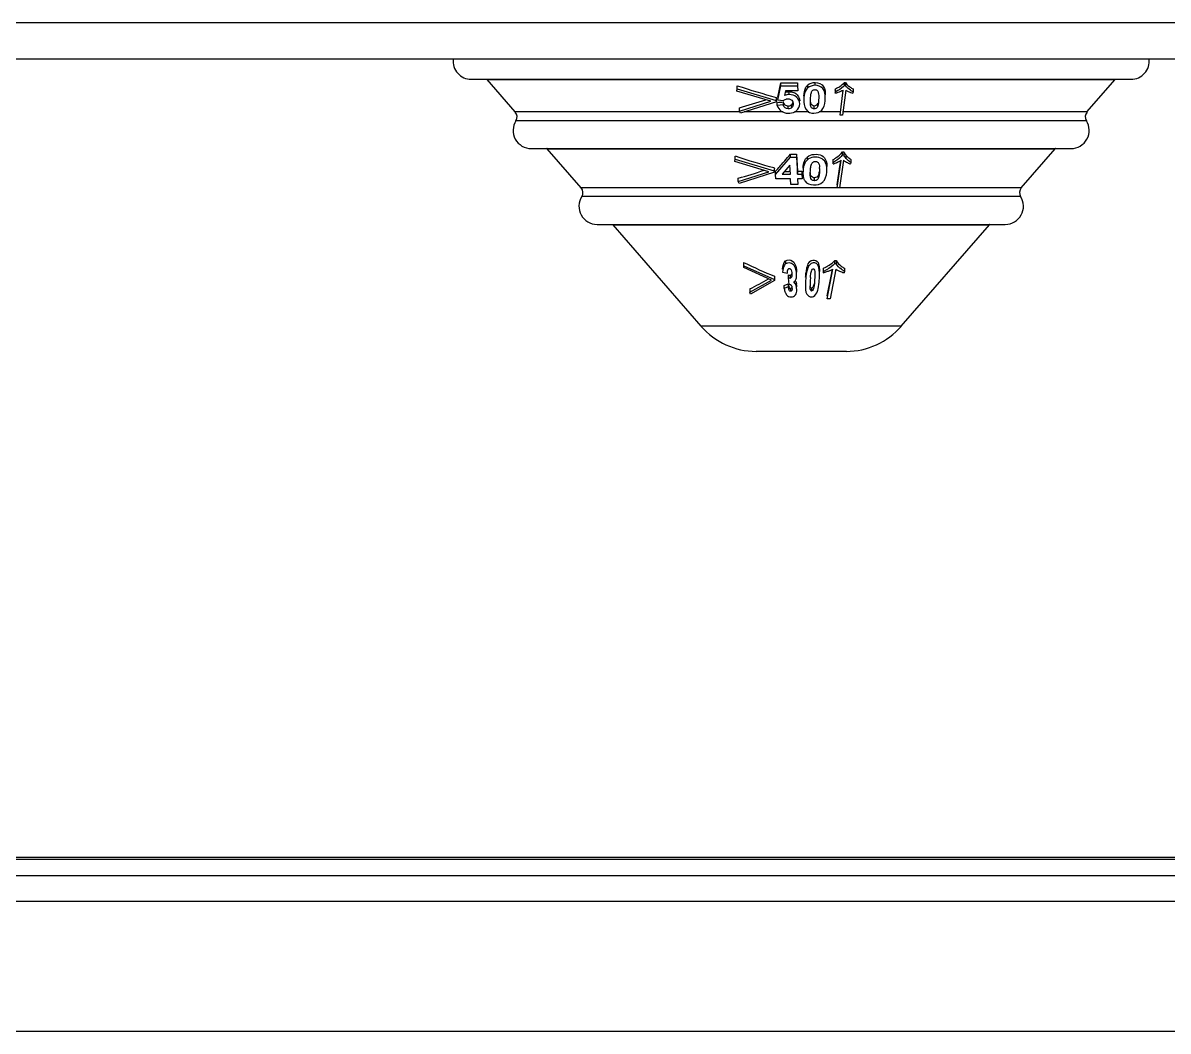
# Model space of a CAD drawing. Header units: millimetres. Extents: x 10297564 to 11610295, y -9287743 to -8409454.
# Drawn here: x 10473625 to 10475208, y -9099743 to -9098348 of the extents above; entities that cross this region are included whole.
import ezdxf

# ---------------------------------------------------------------- set-up
doc = ezdxf.new("R2010")
doc.units = ezdxf.units.MM
doc.header["$LTSCALE"] = 100
doc.layers.add('-0', color=7, linetype='Continuous')

# ---------------------------------------------------------------- blocks, each defined once
blk = doc.blocks.new('인버터 외형도')
at = {"layer": '-0', "linetype": 'Continuous'}
for p, q in [((81005.1, 37382.1), (77972.8, 37382.1)), ((81005.1, 37344.5), (77972.8, 37344.5)), ((78828.1, 37323.6), (79512.3, 37323.6)), ((78873.8, 37289.7), (78844.7, 37323.3)), ((78844.7, 37323.3), (79495.8, 37323.3)), ((79466.6, 37289.7), (79495.8, 37323.3)), ((79103.5, 37314.7), (79103.5, 37313.6)), ((79103.5, 37311.4), (79104, 37313.6)), ((79138.9, 37300.9), (79103.5, 37311.4)), ((79104, 37313.6), (79104, 37317)), ((79104, 37313.6), (79144.3, 37301.5)), ((79146.1, 37305.1), (79149, 37320)), ((79146.1, 37302), (79149, 37316.9)), ((79149, 37316.9), (79149, 37320)), ((79149, 37316.9), (79166.4, 37316.9)), ((79154.1, 37311.8), (79153.1, 37306.9)), ((79166.6, 37311.8), (79154.1, 37311.8)), ((79157.7, 37307.8), (79157.7, 37310.8)), ((79166.4, 37320), (79166.4, 37316.9)), ((79166.4, 37316.9), (79166.6, 37311.8)), ((79176.8, 37317.5), (79176.8, 37314.5)), ((79184.7, 37317.4), (79184.7, 37320.4)), ((79205.6, 37312.4), (79205.8, 37313.6)), ((79205.8, 37310.5), (79205.8, 37313.6)), ((79210.7, 37286.5), (79213.8, 37312.5)), ((79216.4, 37312.5), (79213.2, 37286.5)), ((79215, 37317.3), (79215, 37320.3)), ((79215, 37320.3), (79216.2, 37320.3)), ((79215, 37317.3), (79216.2, 37317.3)), ((79216.2, 37320.3), (79216.2, 37317.3)), ((79224, 37313.6), (79224, 37310.5)), ((79106.2, 37290.7), (79138.9, 37300.9)), ((79144.5, 37300.4), (79107.3, 37288.5)), ((79144.3, 37304.9), (79144.3, 37301.5)), ((79144.3, 37304.9), (79144.5, 37303.7)), ((79144.3, 37301.5), (79144.5, 37300.4)), ((79144.5, 37300.4), (79144.5, 37301.5)), ((79145.5, 37296.5), (79145.5, 37299.7)), ((79146.1, 37305.1), (79146.1, 37303.7)), ((79151.4, 37301.4), (79146.1, 37302)), ((79151.6, 37300.2), (79151.6, 37297.1)), ((79173, 37303), (79173, 37301.5)), ((79187.4, 37295.8), (79187.4, 37298.8)), ((79205.6, 37310.5), (79205.6, 37309.3)), ((79205.6, 37309.3), (79205.8, 37310.5)), ((79224, 37310.5), (79223.8, 37309.3)), ((79106.7, 37289.7), (78873.8, 37289.7)), ((79106.2, 37290.7), (79106.2, 37294)), ((79107.3, 37288.5), (79106.2, 37290.7)), ((79151.7, 37289.7), (79111, 37289.7)), ((79151.6, 37297.1), (79145.5, 37296.5)), ((79156.9, 37292.9), (79156.9, 37295.9)), ((79160.5, 37294.3), (79160.5, 37297.3)), ((79178.3, 37289.7), (79163.2, 37289.7)), ((79183.7, 37292.9), (79183.7, 37295.9)), ((79210.7, 37289.7), (79189, 37289.7)), ((79466.6, 37289.7), (79213.2, 37289.7)), ((79466, 37280.7), (78874.5, 37280.7)), ((79213.2, 37286.5), (79210.7, 37286.5)), ((78890.3, 37251.8), (79450.1, 37251.8)), ((78942, 37211), (78906.9, 37251.5)), ((78906.9, 37251.5), (79433.6, 37251.5)), ((79398.4, 37211), (79433.6, 37251.5)), ((79101.3, 37238.4), (79101.7, 37240.6)), ((79101.7, 37240.6), (79101.7, 37244)), ((79101.7, 37240.6), (79142.2, 37228.5)), ((79143.7, 37225), (79159.1, 37243)), ((79159.1, 37243), (79159.1, 37246.1)), ((79159.1, 37243), (79165.5, 37243)), ((79165.5, 37246.1), (79165.5, 37243)), ((79165.5, 37246.1), (79166.3, 37228.2)), ((79165.5, 37243), (79166.3, 37225.1)), ((79176.5, 37243), (79176.5, 37239.9)), ((79203.5, 37237.3), (79203.5, 37240.4)), ((79207.5, 37211), (79211.7, 37239.6)), ((79214.2, 37239.6), (79210.1, 37211)), ((79213.1, 37245.3), (79213.1, 37248.3)), ((79213.1, 37245.3), (79214.3, 37245.3)), ((79213.8, 37248.3), (79214.3, 37248.3)), ((79214.3, 37248.3), (79214.3, 37245.3)), ((79216.8, 37241.6), (79216.8, 37244.6)), ((79221.7, 37240.4), (79221.7, 37237.3)), ((79136.8, 37227.8), (79101.3, 37238.4)), ((79104.8, 37217.6), (79136.8, 37227.8)), ((79142.2, 37231.9), (79142.2, 37228.5)), ((79142.2, 37231.9), (79142.4, 37230.8)), ((79142.2, 37228.5), (79142.4, 37227.3)), ((79142.4, 37227.3), (79142.4, 37228.2)), ((79143.7, 37225), (79143.7, 37228.2)), ((79158.5, 37234.5), (79150.4, 37225.1)), ((79158, 37228.1), (79157.5, 37228.1)), ((79159, 37225.1), (79158.5, 37234.5)), ((79166.3, 37225.1), (79166.3, 37228.2)), ((79171, 37228.3), (79171, 37225.1)), ((79172.2, 37228.4), (79172.1, 37226.6)), ((79203.3, 37235.8), (79203.5, 37237.3)), ((79207.5, 37214), (79210.3, 37233.1)), ((79210.3, 37233.1), (79210.9, 37237.1)), ((79210.9, 37237.1), (79211.2, 37239.3)), ((79221.7, 37237.3), (79221.5, 37235.8)), ((79104.8, 37217.6), (79104.8, 37221.1)), ((79106, 37215.4), (79104.8, 37217.6)), ((79142.4, 37227.3), (79106, 37215.4)), ((79143.9, 37220.2), (79143.7, 37225)), ((79159.2, 37220.2), (79143.9, 37220.2)), ((79150.4, 37225.1), (79159, 37225.1)), ((79159.4, 37214.4), (79159.2, 37220.2)), ((79166.3, 37225.1), (79171, 37225.1)), ((79166.5, 37220.2), (79166.8, 37214.4)), ((79171.2, 37220.2), (79166.5, 37220.2)), ((79171, 37225.1), (79171.2, 37220.2)), ((79184, 37218.4), (79184, 37221.4)), ((79188.1, 37221.3), (79188.1, 37224.3)), ((79207.5, 37211), (78942, 37211)), ((79166.8, 37214.4), (79159.4, 37214.4)), ((79210.1, 37211), (79207.5, 37211)), ((79398.4, 37211), (79210.1, 37211)), ((79397.8, 37202), (78942.7, 37202)), ((78958.6, 37173.1), (79381.9, 37173.1)), ((79066.5, 37067.4), (78975.1, 37172.8)), ((78975.1, 37172.8), (79365.4, 37172.8)), ((79274, 37067.4), (79365.4, 37172.8)), ((79110.6, 37128.4), (79110.6, 37133.6)), ((79154.1, 37135.2), (79154.1, 37132.1)), ((79205, 37132.4), (79205, 37135.5)), ((79205.9, 37135.5), (79206.4, 37135.5)), ((79206.4, 37135.5), (79206.4, 37132.4)), ((79110.6, 37130.2), (79142.5, 37115.9)), ((79139.3, 37115.3), (79110.6, 37128.4)), ((79151, 37123.6), (79155.9, 37122.4)), ((79157.1, 37117.7), (79157.1, 37120.7)), ((79160, 37121.1), (79160.2, 37121.5)), ((79160.2, 37121.5), (79160.2, 37120.7)), ((79175.7, 37122.6), (79175.7, 37125.7)), ((79177, 37130.9), (79177, 37127.8)), ((79193.2, 37123), (79193.5, 37124.4)), ((79193.5, 37124.4), (79193.5, 37127.7)), ((79197.3, 37095.8), (79203.2, 37126.7)), ((79206.2, 37126.7), (79200.3, 37095.8)), ((79201.2, 37119.5), (79202.6, 37126.5)), ((79205, 37132.4), (79206.4, 37132.4)), ((79215, 37124.4), (79214.8, 37122.9)), ((79215, 37127.6), (79215, 37124.4)), ((79116.9, 37102.7), (79139.3, 37115.3)), ((79142.7, 37115), (79117.8, 37100.7)), ((79142.5, 37119.3), (79142.7, 37118.4)), ((79142.5, 37119.3), (79142.5, 37115.9)), ((79142.5, 37115.9), (79142.7, 37115)), ((79142.7, 37115.3), (79142.7, 37115)), ((79152.5, 37109.8), (79156.9, 37111.3)), ((79152.5, 37106.7), (79152.5, 37109.8)), ((79156.9, 37111.3), (79156.9, 37108.3)), ((79157.8, 37110.8), (79157.1, 37117.7)), ((79158.1, 37120.3), (79158.7, 37120.2)), ((79158.7, 37120.2), (79158.7, 37117.1)), ((79197.3, 37098.9), (79201.2, 37119.5)), ((79116.9, 37106.2), (79116.9, 37102.7)), ((79117.8, 37100.7), (79116.9, 37102.7)), ((79156.9, 37108.3), (79152.5, 37106.7)), ((79157.8, 37104.7), (79157.8, 37107.8)), ((79158.4, 37107), (79158.8, 37106.8)), ((79158.8, 37106.8), (79159.3, 37106.7)), ((79159.3, 37106.7), (79159.3, 37103.7)), ((79160.3, 37107.3), (79160.5, 37107.6)), ((79181.1, 37107), (79181.1, 37104)), ((79200.3, 37095.8), (79197.3, 37095.8)), ((79274, 37067.4), (79066.5, 37067.4)), ((79217.1, 37041.4), (79123.4, 37041.4)), ((77672.9, 36516.8), (80261.3, 36516.8)), ((77680.4, 36514.6), (80223.7, 36514.6)), ((77680.4, 36497.7), (80223.7, 36497.7)), ((77680.4, 36471.1), (80223.7, 36471.1)), ((77680.4, 36336.2), (80223.7, 36336.2))]:
    blk.add_line(p, q, dxfattribs=at)
for points in [[(79213.1, 37248.3), (79213.3, 37248.3), (79213.6, 37248.3), (79213.8, 37248.3)], [(79205, 37135.5), (79205.3, 37135.5), (79205.6, 37135.4), (79205.9, 37135.5)], [(79157.1, 37120.7), (79157.6, 37120.5), (79158.1, 37120.3)], [(79159.5, 37120.4), (79159.8, 37120.7), (79160, 37121.1)], [(79158.7, 37120.2), (79159.1, 37120.2), (79159.5, 37120.4)], [(79157.8, 37107.8), (79158.1, 37107.4), (79158.4, 37107)], [(79159.3, 37106.7), (79159.7, 37106.8), (79160, 37107), (79160.3, 37107.3)]]:
    blk.add_lwpolyline(points, dxfattribs=at)
for centre, radius, start, end in [((78828.1, 37342.4), 18.8, 173.4091, 270), ((79512.3, 37342.4), 18.8, 270, 6.5909), ((78839, 37318.4), 7.52, 40.9144, 44.0227), ((79501.5, 37318.4), 7.52, 135.9773, 139.0856), ((79167.4, 37382), 81.1, 298.2023, 298.7495), ((79183, 37358.6), 50.4, 300.0296, 302.923), ((79193.1, 37354.4), 46.8, 289.2958, 292.8925), ((79195, 37349.8), 41.8, 292.8941, 296.7336), ((79207.1, 37301.6), 34.1, 174.7081, 177.7905), ((79204.1, 37301.5), 31.1, 179.959, 182.6985), ((79191.1, 37360.2), 53, 285.9497, 289.2955), ((79240.5, 37364.3), 57.5, 251.9029, 253.1356), ((78868.1, 37284.7), 7.52, 327.5159, 40.9144), ((79159, 37298.6), 9.89, 298.9092, 309.8874), ((79472.3, 37284.7), 7.52, 139.0856, 212.4841), ((78890.3, 37270.6), 18.8, 147.5159, 270), ((79450.1, 37270.6), 18.8, 270, 32.4841), ((78901.2, 37246.6), 7.52, 40.9144, 44.0227), ((79439.3, 37246.6), 7.52, 135.9773, 139.0856), ((79159, 37312.2), 84.5, 301.7819, 303.14), ((79168.8, 37297.1), 66.5, 303.149, 304.5853), ((79253.7, 37283.8), 53.9, 231.4388, 233.6002), ((78984.8, 37661.7), 456.7, 285.2393, 288.7662), ((78852.4, 37484.3), 387.9, 318.6816, 318.8369), ((78804.9, 37525.8), 450.9, 318.8363, 318.95), ((79155.8, 37447.3), 219.3, 269.2645, 269.8203), ((79157.2, 37915.3), 687.2, 269.8274, 270.0248), ((79203.8, 37226.8), 31.7, 174.6995, 177.0936), ((79157.6, 37231.2), 31.6, 359.9415, 1.9317), ((79147.3, 37325.5), 104.6, 302.5205, 302.9156), ((79237, 37277.8), 44.8, 247.7818, 249.7637), ((79201.1, 37226.6), 29, 179.9614, 182.4681), ((78936.4, 37206), 7.52, 327.5159, 40.9144), ((79404.1, 37206), 7.52, 139.0856, 212.4841), ((78958.6, 37191.9), 18.8, 147.5159, 270), ((79381.9, 37191.9), 18.8, 270, 32.4841), ((78969.4, 37167.9), 7.52, 40.9144, 44.0227), ((79371.1, 37167.9), 7.52, 135.9773, 139.0856), ((79145.9, 37121.1), 14.8, 0.0181, 1.912), ((79234.7, 37115.4), 59.9, 170.0669, 172.3269), ((79234.4, 37112.4), 59.6, 170.086, 171.8684), ((79175.2, 37186.6), 66.1, 285.758, 288.995), ((79160.8, 37195), 74.8, 295.8916, 298.5138), ((79144.5, 37218.5), 106, 297.5021, 297.8213), ((79177.5, 37180), 59.1, 288.9957, 292.4488), ((79179.8, 37174.6), 53.2, 292.4506, 296.1082), ((79234, 37184.5), 64.5, 251.5534, 252.6864), ((79150.2, 37108.3), 15.5, 0.0322, 10.7371), ((79147, 37120.4), 18.5, 356.5279, 0.0305), ((79260.1, 37108.8), 80.7, 177.3337, 178.6042), ((79234.3, 37109.4), 54.9, 178.6151, 179.9587), ((79300.3, 37107), 120.9, 176.5979, 177.3581), ((79321.1, 37105.8), 141.8, 176.0267, 176.6107), ((79306.5, 37106.9), 127.1, 174.9324, 176.0573), ((79153.2, 37106.5), 7.56, 2.425, 8.5423), ((79153.4, 37106.5), 7.41, 0.0079, 2.4323), ((79123.4, 37116.6), 75.2, 220.9144, 270), ((79217.1, 37116.6), 75.2, 270, 319.0856)]:
    blk.add_arc(centre, radius, start, end, dxfattribs=at)
for centre, major_axis, ratio, start_param, end_param in [((78468.6, 39267.3), (-993.5, 1943.4), 0.396369, 2.760152, 2.797767), ((79220.6, 38648.3), (122.9, 1325.7), 0.689053, 3.197639, 3.216608), ((90413.5, 58547.3), (11534.6, 21242), 0.094031, -3.051256, -3.042311), ((79457.5, 38720.1), (543.8, 1388.1), 0.570476, 3.412615, 3.419272), ((78717, 38628.5), (-682.4, 1380.1), 0.437248, 2.730807, 2.780467), ((79218.7, 38312.9), (117.7, 1063.8), 0.686697, -3.062434, -3.0538), ((79215.8, 38230.6), (110.6, 999.6), 0.686697, -3.053035, -3.046265), ((78468.4, 38662.5), (-835.1, 1548.5), 0.263382, 2.787933, 2.836603)]:
    blk.add_ellipse(centre, major_axis=major_axis, ratio=ratio, start_param=start_param, end_param=end_param, dxfattribs=at)
for points in [[(79153.7, 37310.2), (79154.5, 37310.5), (79155.3, 37310.7), (79156.1, 37310.7)], [(79157.7, 37310.8), (79158.5, 37310.8), (79159.4, 37310.8), (79160.2, 37310.6)], [(79173, 37306.1), (79173.1, 37309.3), (79173.6, 37312.6), (79175.2, 37315.4)], [(79176.8, 37317.5), (79176.2, 37316.9), (79175.6, 37316.2), (79175.2, 37315.4)], [(79176.8, 37317.5), (79178.8, 37319.5), (79181.9, 37320.4), (79184.7, 37320.4)], [(79184.7, 37317.4), (79181.9, 37317.3), (79178.8, 37316.4), (79176.8, 37314.5)], [(79180.8, 37310), (79181.1, 37310.9), (79181.6, 37311.8), (79182.4, 37312.3)], [(79186.6, 37312.3), (79187.3, 37311.7), (79187.7, 37310.7), (79188, 37309.8)], [(79205.8, 37313.6), (79206.6, 37314.1), (79207.4, 37314.5), (79208.2, 37315)], [(79210.4, 37316.3), (79212.1, 37317.4), (79213.8, 37318.6), (79215, 37320.3)], [(79216.2, 37320.3), (79217, 37318.8), (79218.3, 37317.6), (79219.6, 37316.5)], [(79221.1, 37315.4), (79222, 37314.8), (79223, 37314.2), (79224, 37313.6)], [(79151.4, 37301.4), (79152.3, 37302.2), (79153.4, 37302.8), (79154.6, 37303.1)], [(79151.6, 37300.2), (79151.8, 37299.3), (79152.1, 37298.5), (79152.7, 37297.8)], [(79157.7, 37307.8), (79156.1, 37307.8), (79154.5, 37307.5), (79153.1, 37306.9)], [(79156.5, 37303.4), (79158.3, 37303.4), (79160.5, 37302.4), (79161.3, 37300.8)], [(79160.2, 37310.6), (79161.8, 37310.3), (79163.3, 37309.7), (79164.6, 37308.9)], [(79160.5, 37297.3), (79161.1, 37297.9), (79161.5, 37298.7), (79161.7, 37299.5)], [(79164.6, 37308.9), (79166.9, 37307.3), (79168.7, 37304.2), (79168.7, 37301.3)], [(79179.8, 37300.4), (79179.8, 37302.3), (79179.9, 37304.2), (79180.1, 37306)], [(79180.1, 37306), (79180.2, 37307.4), (79180.4, 37308.7), (79180.8, 37310)], [(79187.4, 37298.8), (79186.9, 37297.4), (79185.3, 37295.9), (79183.7, 37295.9)], [(79188, 37309.8), (79188.3, 37308.8), (79188.3, 37307.8), (79188.4, 37306.8)], [(79145.5, 37296.5), (79146, 37294.2), (79147.4, 37292), (79149.4, 37290.7)], [(79149.4, 37290.7), (79153.3, 37287.9), (79159.6, 37287.7), (79163.8, 37290)], [(79156.9, 37292.9), (79154.6, 37292.9), (79152, 37294.9), (79151.6, 37297.1)], [(79152.7, 37297.8), (79153.5, 37296.9), (79154.6, 37296.3), (79155.7, 37296.1)], [(79156.9, 37295.9), (79157.9, 37295.9), (79159.7, 37296.2), (79159.8, 37297.3)], [(79160.5, 37294.3), (79159.6, 37293.4), (79158.1, 37292.9), (79156.9, 37292.9)], [(79161.9, 37298), (79161.9, 37296.6), (79161.5, 37295.1), (79160.5, 37294.3)], [(79165.3, 37291.1), (79167.4, 37292.7), (79168.7, 37295.6), (79168.7, 37298.2)], [(79153.2, 37239.2), (79155.1, 37241.5), (79157.1, 37243.8), (79159.1, 37246.1)], [(79176.5, 37239.9), (79175.2, 37238.7), (79174.2, 37237.2), (79173.6, 37235.6)], [(79206.6, 37242.4), (79209, 37244.1), (79211.4, 37245.9), (79213.1, 37248.3)], [(79214.3, 37248.3), (79214.9, 37247), (79215.7, 37245.5), (79217, 37244.8)], [(79216.8, 37241.6), (79215.8, 37242.7), (79214.9, 37243.9), (79214.3, 37245.3)], [(79218, 37243.4), (79218.7, 37242.8), (79219.4, 37242.2), (79220.1, 37241.6)], [(79145, 37229.7), (79147.7, 37232.9), (79150.4, 37236), (79153.2, 37239.2)], [(79172.2, 37231.6), (79172.3, 37234), (79172.6, 37236.4), (79173.5, 37238.6)], [(79172.6, 37232.3), (79172.4, 37231.4), (79172.3, 37230.6), (79172.3, 37229.7)], [(79173.6, 37235.6), (79173.1, 37234.5), (79172.8, 37233.4), (79172.6, 37232.3)], [(79179.7, 37225.6), (79179.7, 37227.5), (79179.8, 37229.4), (79180, 37231.4)], [(79180, 37231.4), (79180.2, 37232.8), (79180.4, 37234.2), (79180.9, 37235.5)], [(79180.9, 37235.5), (79181.2, 37236.4), (79181.8, 37237.3), (79182.6, 37237.7)], [(79187.3, 37237.7), (79188.1, 37237.2), (79188.6, 37236.2), (79188.8, 37235.2)], [(79188.8, 37227.7), (79188.7, 37226.5), (79188.5, 37225.4), (79188.1, 37224.3)], [(79188.8, 37235.2), (79189.1, 37234.3), (79189.2, 37233.3), (79189.2, 37232.3)], [(79203.3, 37235.8), (79204.3, 37236.2), (79205.4, 37236.5), (79206.4, 37237)], [(79216.2, 37238.2), (79217.5, 37237.5), (79218.7, 37236.9), (79220, 37236.3)], [(79172.1, 37225.3), (79172.2, 37224.4), (79172.3, 37223.4), (79172.4, 37222.5)], [(79172.4, 37222.5), (79172.6, 37221.7), (79172.8, 37220.8), (79173.1, 37220)], [(79174.3, 37218), (79177.8, 37213), (79187.9, 37212.8), (79192.5, 37216.8)], [(79188.1, 37224.3), (79187.5, 37222.7), (79185.6, 37221.4), (79184, 37221.4)], [(79151, 37126.7), (79151.3, 37129.7), (79151.7, 37133.3), (79154.1, 37135.2)], [(79199.2, 37130.8), (79201.3, 37132.1), (79203.4, 37133.5), (79205, 37135.5)], [(79206.4, 37135.5), (79207.6, 37133.1), (79209.7, 37131.3), (79211.8, 37129.8)], [(79164.6, 37129.6), (79165.2, 37127.6), (79165.5, 37125.6), (79165.5, 37123.5)], [(79174.8, 37118.5), (79174.9, 37120.1), (79175.1, 37121.8), (79175.3, 37123.4)], [(79175.4, 37120.8), (79175.1, 37119), (79174.9, 37117.2), (79174.8, 37115.4)], [(79175.7, 37125.7), (79176, 37127.5), (79176.2, 37129.4), (79177.4, 37130.7)], [(79189, 37115.3), (79189.1, 37117.2), (79189.2, 37119.1), (79189.2, 37121)], [(79196.5, 37129.2), (79197.4, 37129.7), (79198.3, 37130.2), (79199.2, 37130.8)], [(79206.2, 37126.7), (79206.9, 37126.2), (79207.8, 37125.7), (79208.6, 37125.3)], [(79208.6, 37125.3), (79210.2, 37124.5), (79211.8, 37123.9), (79213.5, 37123.3)], [(79211.8, 37129.8), (79212.8, 37129), (79213.9, 37128.3), (79215, 37127.6)], [(79116.9, 37106.2), (79123.5, 37109.4), (79129.9, 37113), (79136.2, 37116.7)], [(79162.7, 37113.6), (79163.6, 37114), (79164.4, 37114.9), (79164.8, 37115.8)], [(79165.7, 37105.3), (79165.7, 37108.2), (79164.8, 37111.5), (79162.7, 37113.6)], [(79164.8, 37115.8), (79165.2, 37116.9), (79165.4, 37118.1), (79165.5, 37119.3)], [(79174.8, 37115.4), (79174.7, 37113.6), (79174.6, 37111.8), (79174.6, 37110)], [(79181.1, 37107), (79180.2, 37107.1), (79179, 37108.9), (79179.8, 37109.2)], [(79179.6, 37106.5), (79179.4, 37107.5), (79179.4, 37108.5), (79179.4, 37109.5)], [(79152.5, 37106.7), (79152.7, 37105.9), (79152.9, 37105), (79153.1, 37104.2)], [(79155.1, 37100.1), (79156.2, 37098.7), (79158.1, 37097.8), (79159.8, 37097.8)]]:
    blk.add_open_spline(points, degree=3, dxfattribs=at)
for points, knots in [([(79156.1, 37310.7), (79156.4, 37310.7), (79156.8, 37310.7), (79157.3, 37310.6), (79157.5, 37310.5)], [0, 0, 0, 0, 0.487651, 1, 1, 1, 1]), ([(79176.8, 37314.5), (79176.3, 37313.9), (79174.1, 37311.1), (79173.4, 37307.5), (79173.1, 37304.8)], [0, 0, 0, 0, 0.215059, 1, 1, 1, 1]), ([(79182.4, 37312.3), (79182.7, 37312.5), (79183.4, 37312.8), (79184.1, 37312.9), (79184.5, 37312.9)], [0, 0, 0, 0, 0.496134, 1, 1, 1, 1]), ([(79184.5, 37312.9), (79184.9, 37312.9), (79185.6, 37312.8), (79186.3, 37312.5), (79186.6, 37312.3)], [0, 0, 0, 0, 0.512732, 1, 1, 1, 1]), ([(79184.7, 37320.4), (79188, 37320.4), (79194.9, 37317.1), (79195.2, 37310.3), (79195.2, 37307.4)], [0, 0, 0, 0, 0.535084, 1, 1, 1, 1]), ([(79195.2, 37304.3), (79195.2, 37307.7), (79194.5, 37314.9), (79187.5, 37317.3), (79184.7, 37317.4)], [0, 0, 0, 0, 0.545642, 1, 1, 1, 1]), ([(79215, 37317.3), (79214.6, 37316.7), (79212.2, 37314.1), (79209, 37312.3), (79206.4, 37310.9)], [0, 0, 0, 0, 0.180379, 1, 1, 1, 1]), ([(79224, 37310.5), (79223.1, 37311.1), (79220.2, 37312.9), (79217.4, 37315.2), (79216.2, 37317.3)], [0, 0, 0, 0, 0.313867, 1, 1, 1, 1]), ([(79216.4, 37312.5), (79216.8, 37312.2), (79218.7, 37311), (79220.9, 37310.2), (79222.7, 37309.6)], [0, 0, 0, 0, 0.202689, 1, 1, 1, 1]), ([(79219.6, 37316.5), (79219.9, 37316.4), (79220.4, 37316), (79220.9, 37315.6), (79221.1, 37315.4)], [0, 0, 0, 0, 0.498083, 1, 1, 1, 1]), ([(79154.6, 37303.1), (79154.9, 37303.2), (79155.5, 37303.3), (79156.1, 37303.4), (79156.5, 37303.4)], [0, 0, 0, 0, 0.493862, 1, 1, 1, 1]), ([(79168.7, 37298.2), (79168.7, 37300.7), (79166, 37306.2), (79160.4, 37307.8), (79157.7, 37307.8)], [0, 0, 0, 0, 0.479638, 1, 1, 1, 1]), ([(79161.3, 37300.8), (79161.4, 37300.6), (79161.6, 37300.1), (79161.7, 37299.7), (79161.7, 37299.4)], [0, 0, 0, 0, 0.486204, 1, 1, 1, 1]), ([(79161.7, 37299.4), (79161.8, 37299.2), (79161.8, 37298.7), (79161.9, 37298.2), (79161.9, 37298)], [0, 0, 0, 0, 0.498088, 1, 1, 1, 1]), ([(79173, 37300), (79173.2, 37296.5), (79175.3, 37289.1), (79186, 37287.5), (79194.7, 37293.3), (79195.2, 37300.5), (79195.2, 37304.3)], [0, 0, 0, 0, 0.267475, 0.497613, 0.711589, 1, 1, 1, 1]), ([(79183.7, 37292.9), (79182.7, 37292.9), (79179.5, 37294.5), (79179.8, 37298.3), (79179.8, 37300.4)], [0, 0, 0, 0, 0.311825, 1, 1, 1, 1]), ([(79183.7, 37295.9), (79182.3, 37295.9), (79179.8, 37298.2), (79179.9, 37300.9), (79179.8, 37302.1)], [0, 0, 0, 0, 0.524086, 1, 1, 1, 1]), ([(79188.4, 37305.4), (79188.4, 37304.4), (79188.3, 37301.2), (79188.2, 37297.9), (79187.4, 37295.8)], [0, 0, 0, 0, 0.304263, 1, 1, 1, 1]), ([(79188.4, 37306.8), (79188.4, 37306.6), (79188.4, 37306.1), (79188.4, 37305.6), (79188.4, 37305.4)], [0, 0, 0, 0, 0.479965, 1, 1, 1, 1]), ([(79155.7, 37296.1), (79155.9, 37296), (79156.3, 37296), (79156.7, 37295.9), (79156.9, 37295.9)], [0, 0, 0, 0, 0.501568, 1, 1, 1, 1]), ([(79187.4, 37295.8), (79187.2, 37295.3), (79186.6, 37293.8), (79184.8, 37292.9), (79183.7, 37292.9)], [0, 0, 0, 0, 0.311334, 1, 1, 1, 1]), ([(79173.5, 37238.6), (79174, 37239.7), (79174.6, 37241.6), (79176.3, 37242.4), (79176.7, 37242.6)], [0, 0, 0, 0, 0.712664, 1, 1, 1, 1]), ([(79176.5, 37243), (79178.4, 37244.7), (79183.8, 37246.3), (79191.8, 37245.6), (79196.6, 37239.6), (79196.8, 37235.2), (79196.8, 37233.2)], [0, 0, 0, 0, 0.273856, 0.551579, 0.782841, 1, 1, 1, 1]), ([(79196.8, 37230), (79196.8, 37232.7), (79196.3, 37237.8), (79188.6, 37244.3), (79180, 37243), (79176.5, 37239.9)], [0, 0, 0, 0, 0.281462, 0.505768, 1, 1, 1, 1]), ([(79213.1, 37245.3), (79212.7, 37244.7), (79210.2, 37241.7), (79206.8, 37239.4), (79204.1, 37237.7)], [0, 0, 0, 0, 0.180104, 1, 1, 1, 1]), ([(79207.8, 37237.5), (79208, 37237.6), (79209.3, 37238.3), (79210.6, 37239), (79211.7, 37239.6)], [0, 0, 0, 0, 0.182398, 1, 1, 1, 1]), ([(79214.2, 37239.6), (79214.5, 37239.3), (79215.2, 37238.8), (79215.9, 37238.4), (79216.2, 37238.2)], [0, 0, 0, 0, 0.476811, 1, 1, 1, 1]), ([(79216.8, 37244.6), (79217, 37244.4), (79217.4, 37244), (79217.8, 37243.6), (79218, 37243.4)], [0, 0, 0, 0, 0.497744, 1, 1, 1, 1]), ([(79221.7, 37237.3), (79221.2, 37237.6), (79219.5, 37239), (79217.8, 37240.4), (79216.8, 37241.6)], [0, 0, 0, 0, 0.299381, 1, 1, 1, 1]), ([(79182.6, 37237.7), (79183, 37237.9), (79183.7, 37238.3), (79184.6, 37238.4), (79185, 37238.4)], [0, 0, 0, 0, 0.492878, 1, 1, 1, 1]), ([(79185, 37238.4), (79185.4, 37238.4), (79186.2, 37238.3), (79187, 37238), (79187.3, 37237.7)], [0, 0, 0, 0, 0.517218, 1, 1, 1, 1]), ([(79189.3, 37231.2), (79189.3, 37230.2), (79189.1, 37226.9), (79189, 37223.4), (79188.1, 37221.3)], [0, 0, 0, 0, 0.298465, 1, 1, 1, 1]), ([(79192.5, 37216.8), (79193.2, 37217.5), (79196.2, 37221.2), (79196.8, 37226.3), (79196.8, 37230)], [0, 0, 0, 0, 0.210328, 1, 1, 1, 1]), ([(79206.4, 37237), (79206.7, 37237.1), (79207.1, 37237.2), (79207.6, 37237.4), (79207.8, 37237.5)], [0, 0, 0, 0, 0.555089, 1, 1, 1, 1]), ([(79173.1, 37220), (79173.3, 37219.7), (79173.6, 37218.9), (79174, 37218.3), (79174.3, 37218)], [0, 0, 0, 0, 0.515153, 1, 1, 1, 1]), ([(79184, 37218.4), (79182.9, 37218.4), (79179.6, 37219.7), (79179.7, 37223.5), (79179.7, 37225.6)], [0, 0, 0, 0, 0.335928, 1, 1, 1, 1]), ([(79184, 37221.4), (79182.6, 37221.4), (79179.7, 37223.2), (79179.8, 37226.1), (79179.7, 37227.3)], [0, 0, 0, 0, 0.532647, 1, 1, 1, 1]), ([(79188.1, 37221.3), (79187.9, 37220.8), (79187.1, 37219.2), (79185.2, 37218.4), (79184, 37218.4)], [0, 0, 0, 0, 0.297908, 1, 1, 1, 1]), ([(79154.1, 37135.2), (79155.9, 37136.7), (79162.2, 37136.3), (79164, 37131.6), (79164.6, 37129.6)], [0, 0, 0, 0, 0.530955, 1, 1, 1, 1]), ([(79165.5, 37120.4), (79165.5, 37122.5), (79164.8, 37126.3), (79162.6, 37132.7), (79156.1, 37133.9), (79154.1, 37132.1)], [0, 0, 0, 0, 0.31268, 0.588248, 1, 1, 1, 1]), ([(79177, 37130.9), (79177.7, 37132.7), (79179.9, 37137), (79187.8, 37135.7), (79189, 37129.4), (79189.2, 37125.9), (79189.2, 37124.1)], [0, 0, 0, 0, 0.255125, 0.531752, 0.766632, 1, 1, 1, 1]), ([(79188.2, 37129.3), (79187.8, 37130.5), (79186.4, 37132.8), (79180.9, 37134), (79177.9, 37130.2), (79177, 37127.8)], [0, 0, 0, 0, 0.25282, 0.491075, 1, 1, 1, 1]), ([(79154.1, 37132.1), (79153.6, 37131.8), (79151.6, 37129.4), (79151.2, 37126.1), (79151, 37123.6)], [0, 0, 0, 0, 0.191276, 1, 1, 1, 1]), ([(79155.9, 37122.4), (79155.9, 37122.6), (79156, 37123), (79156, 37123.3), (79156, 37123.5)], [0, 0, 0, 0, 0.517346, 1, 1, 1, 1]), ([(79156, 37123.5), (79156, 37123.7), (79156, 37124), (79156.1, 37124.4), (79156.1, 37124.5)], [0, 0, 0, 0, 0.521519, 1, 1, 1, 1]), ([(79156.1, 37124.5), (79156.1, 37124.7), (79156.2, 37125), (79156.2, 37125.3), (79156.3, 37125.4)], [0, 0, 0, 0, 0.528764, 1, 1, 1, 1]), ([(79156.3, 37125.4), (79156.3, 37125.6), (79156.4, 37125.9), (79156.5, 37126.2), (79156.6, 37126.3)], [0, 0, 0, 0, 0.544146, 1, 1, 1, 1]), ([(79156.6, 37126.3), (79156.7, 37126.6), (79157.1, 37127.1), (79157.7, 37127.3), (79158, 37127.3)], [0, 0, 0, 0, 0.543091, 1, 1, 1, 1]), ([(79158, 37127.3), (79158.3, 37127.3), (79160.5, 37126.2), (79160.6, 37123.5), (79160.6, 37121.6)], [0, 0, 0, 0, 0.158112, 1, 1, 1, 1]), ([(79160.6, 37121.1), (79160.6, 37120.9), (79160.6, 37120.4), (79160.6, 37119.9), (79160.5, 37119.6)], [0, 0, 0, 0, 0.526008, 1, 1, 1, 1]), ([(79177, 37127.8), (79176.9, 37127.5), (79176.3, 37125.8), (79175.9, 37124), (79175.7, 37122.6)], [0, 0, 0, 0, 0.20198, 1, 1, 1, 1]), ([(79179.9, 37118.1), (79179.9, 37118.8), (79180.1, 37121), (79180.4, 37123.1), (79180.8, 37124.5)], [0, 0, 0, 0, 0.326978, 1, 1, 1, 1]), ([(79180.8, 37124.5), (79180.9, 37124.9), (79181.2, 37125.9), (79182, 37127), (79182.7, 37127)], [0, 0, 0, 0, 0.374617, 1, 1, 1, 1]), ([(79184.4, 37121.5), (79184.4, 37117), (79184.2, 37112.4), (79182.6, 37104.1), (79181.1, 37104)], [0, 0, 0, 0, 0.742518, 1, 1, 1, 1]), ([(79182.7, 37127), (79182.9, 37127), (79184.9, 37125.9), (79184.4, 37123.3), (79184.4, 37121.5)], [0, 0, 0, 0, 0.128989, 1, 1, 1, 1]), ([(79189.2, 37121), (79189.2, 37121.8), (79189.1, 37124.6), (79188.8, 37127.4), (79188.2, 37129.3)], [0, 0, 0, 0, 0.302857, 1, 1, 1, 1]), ([(79205, 37132.4), (79204.5, 37131.8), (79201.3, 37128.7), (79197.3, 37126.4), (79194, 37124.7)], [0, 0, 0, 0, 0.180067, 1, 1, 1, 1]), ([(79215, 37124.4), (79214, 37125.1), (79210.8, 37127.3), (79207.6, 37130), (79206.4, 37132.4)], [0, 0, 0, 0, 0.314144, 1, 1, 1, 1]), ([(79158.7, 37117.1), (79158.4, 37117.2), (79157.9, 37117.3), (79157.4, 37117.6), (79157.1, 37117.7)], [0, 0, 0, 0, 0.409034, 1, 1, 1, 1]), ([(79157.4, 37108.9), (79157.5, 37108.8), (79157.7, 37108.4), (79158, 37108.2), (79158.2, 37108.1)], [0, 0, 0, 0, 0.465993, 1, 1, 1, 1]), ([(79157.8, 37110.8), (79157.9, 37110.9), (79158.1, 37110.9), (79158.3, 37110.9), (79158.4, 37110.9)], [0, 0, 0, 0, 0.574759, 1, 1, 1, 1]), ([(79158.4, 37110.9), (79158.6, 37110.9), (79159.1, 37110.8), (79159.5, 37110.4), (79159.7, 37110.2)], [0, 0, 0, 0, 0.464759, 1, 1, 1, 1]), ([(79160.2, 37118.5), (79160.1, 37118.1), (79159.7, 37117.4), (79159, 37117.2), (79158.7, 37117.1)], [0, 0, 0, 0, 0.544804, 1, 1, 1, 1]), ([(79159.7, 37110.2), (79159.7, 37110.2), (79159.8, 37110), (79159.9, 37109.9), (79160, 37109.8)], [0, 0, 0, 0, 0.480687, 1, 1, 1, 1]), ([(79160, 37109.8), (79160.1, 37109.6), (79160.3, 37109.3), (79160.4, 37108.9), (79160.5, 37108.8)], [0, 0, 0, 0, 0.489955, 1, 1, 1, 1]), ([(79160.5, 37119.6), (79160.5, 37119.4), (79160.4, 37119), (79160.3, 37118.7), (79160.2, 37118.5)], [0, 0, 0, 0, 0.525137, 1, 1, 1, 1]), ([(79164.1, 37114.8), (79164.3, 37114.5), (79164.5, 37114), (79164.8, 37113.5), (79164.9, 37113.2)], [0, 0, 0, 0, 0.505057, 1, 1, 1, 1]), ([(79164.9, 37113.2), (79165, 37112.9), (79165.2, 37112.3), (79165.4, 37111.6), (79165.4, 37111.2)], [0, 0, 0, 0, 0.503646, 1, 1, 1, 1]), ([(79174.6, 37110), (79174.6, 37106.8), (79174.1, 37101.3), (79179, 37097.8), (79180.8, 37097.8)], [0, 0, 0, 0, 0.637037, 1, 1, 1, 1]), ([(79183.4, 37111.3), (79183.3, 37110.7), (79183, 37109.3), (79182.3, 37107.5), (79181.5, 37107.1)], [0, 0, 0, 0, 0.384904, 1, 1, 1, 1]), ([(79187, 37103.8), (79187.3, 37104.6), (79188.3, 37108.4), (79188.8, 37112.3), (79189, 37115.3)], [0, 0, 0, 0, 0.224707, 1, 1, 1, 1]), ([(79153.1, 37104.2), (79153.2, 37103.8), (79153.5, 37103.1), (79153.8, 37102.4), (79153.9, 37102)], [0, 0, 0, 0, 0.516959, 1, 1, 1, 1]), ([(79153.9, 37102), (79154.1, 37101.7), (79154.5, 37101), (79154.9, 37100.4), (79155.1, 37100.1)], [0, 0, 0, 0, 0.517844, 1, 1, 1, 1]), ([(79157.8, 37104.7), (79157.4, 37105.5), (79157.1, 37106.7), (79156.9, 37107.9), (79156.9, 37108.3)], [0, 0, 0, 0, 0.677656, 1, 1, 1, 1]), ([(79159.3, 37103.7), (79159, 37103.7), (79158.4, 37103.9), (79158, 37104.5), (79157.8, 37104.7)], [0, 0, 0, 0, 0.444583, 1, 1, 1, 1]), ([(79160.5, 37104.6), (79160.4, 37104.4), (79160.1, 37103.9), (79159.5, 37103.7), (79159.3, 37103.7)], [0, 0, 0, 0, 0.528259, 1, 1, 1, 1]), ([(79159.8, 37097.8), (79161.5, 37097.8), (79165.3, 37099.5), (79165.7, 37103.4), (79165.7, 37105.3)], [0, 0, 0, 0, 0.471017, 1, 1, 1, 1]), ([(79160.5, 37108.8), (79160.5, 37108.6), (79160.6, 37108.2), (79160.7, 37107.8), (79160.7, 37107.6)], [0, 0, 0, 0, 0.496003, 1, 1, 1, 1]), ([(79160.8, 37106.5), (79160.8, 37106.2), (79160.8, 37105.5), (79160.6, 37104.9), (79160.5, 37104.6)], [0, 0, 0, 0, 0.534524, 1, 1, 1, 1]), ([(79181.1, 37104), (79180.4, 37104), (79179.8, 37105.2), (79179.6, 37106.1), (79179.6, 37106.5)], [0, 0, 0, 0, 0.634411, 1, 1, 1, 1]), ([(79180.8, 37097.8), (79181.6, 37097.8), (79184.7, 37098.5), (79186.3, 37101.7), (79187, 37103.8)], [0, 0, 0, 0, 0.260989, 1, 1, 1, 1]), ([(79181.5, 37107.1), (79181.4, 37107.1), (79181.3, 37107.1), (79181.1, 37107.1), (79181.1, 37107.1)], [0, 0, 0, 0, 0.500741, 1, 1, 1, 1])]:
    blk.add_open_spline(points, degree=3, knots=knots, dxfattribs=at)

msp = doc.modelspace()

# ---------------------------------------------------------------- block references
at = {"xscale": 1.333333333333333, "yscale": 1.333333333333333, "zscale": 1.333333333333333}
msp.add_blockref('인버터 외형도', (10369140.6, -9148191), dxfattribs=at)

doc.saveas('drawing.dxf')
